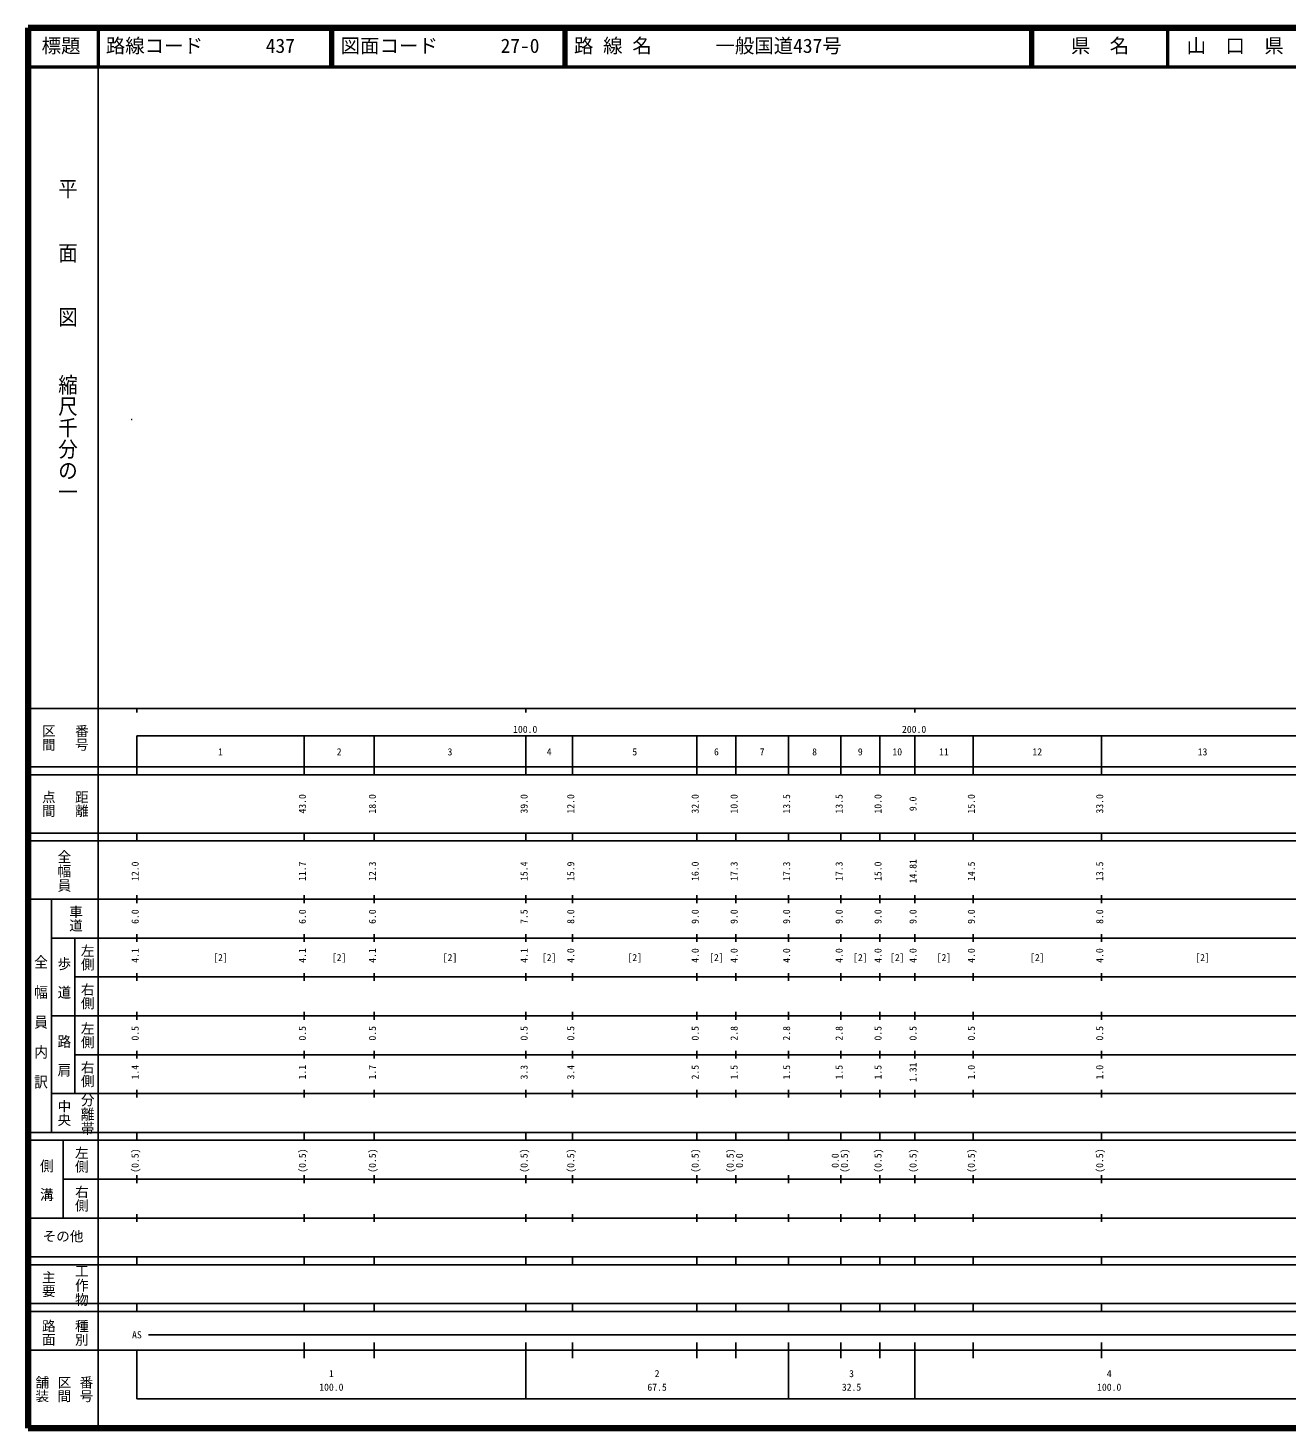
# Model space of a CAD drawing. Units: millimetres on the paper. Extents: x 40 to 680, y 20 to 380.
# Drawn here: x 40 to 363.7, y 20 to 380 of the extents above; entities that cross this region are included whole.
import ezdxf
from ezdxf.enums import TextEntityAlignment as Align

# ---------------------------------------------------------------- set-up
doc = ezdxf.new("R2010")
doc.units = ezdxf.units.MM
for name, color, linetype, lineweight in [('M-OTRS', 6, 'Continuous', 25), ('M-TTL', 2, 'Continuous', 140), ('M-TTL-BAND', 7, 'Continuous', 25), ('M-TTL-LINE', 7, 'Continuous', 50)]:
    doc.layers.add(name, color=color, linetype=linetype, lineweight=lineweight)
doc.layers.add('M-TTL-TXT', color=7, linetype='Continuous')
doc.styles.add('@ＭＳ ゴシック', font='')
doc.styles.add('ＭＳ ゴシック', font='')
doc.styles.get('@ＭＳ ゴシック').set_extended_font_data('@MS Gothic')
doc.styles.get('ＭＳ ゴシック').set_extended_font_data('MS Gothic')

msp = doc.modelspace()

# ---------------------------------------------------------------- linework, layer by layer
at = {"layer": 'M-OTRS'}
for radius in [0.0313, 0.025, 0.0188, 0.0125, 0.0063]:
    msp.add_circle((66.676, 279.326), radius, dxfattribs=at)
at = {"layer": 'M-TTL'}
for p, q in [((40, 380), (40, 20)), ((680, 380), (40, 380)), ((40, 20), (680, 20))]:
    msp.add_line(p, q, dxfattribs=at)
at = {"layer": 'M-TTL-BAND'}
for p, q in [((58, 370), (58, 20)), ((40, 205), (579, 205)), ((68, 205), (68, 204)), ((168, 205), (168, 204)), ((268, 205), (268, 204)), ((68, 198), (579, 198)), ((68, 198), (68, 188)), ((111, 188), (111, 198)), ((129, 188), (129, 198)), ((168, 188), (168, 198)), ((180, 188), (180, 198)), ((212, 188), (212, 198)), ((222, 188), (222, 198)), ((235.5, 188), (235.5, 198)), ((249, 188), (249, 198)), ((259, 188), (259, 198)), ((268, 188), (268, 198)), ((283, 188), (283, 198)), ((316, 188), (316, 198)), ((40, 190), (579, 190)), ((40, 188), (579, 188)), ((40, 173), (579, 173)), ((68, 171), (68, 173)), ((111, 171), (111, 173)), ((129, 171), (129, 173)), ((168, 171), (168, 173)), ((180, 171), (180, 173)), ((212, 171), (212, 173)), ((222, 171), (222, 173)), ((235.5, 171), (235.5, 173)), ((249, 171), (249, 173)), ((259, 171), (259, 173)), ((268, 171), (268, 173)), ((283, 171), (283, 173)), ((316, 171), (316, 173)), ((40, 171), (579, 171)), ((40, 156), (579, 156)), ((46, 96), (46, 156)), ((68, 155), (68, 157)), ((111, 155), (111, 157)), ((129, 155), (129, 157)), ((168, 155), (168, 157)), ((180, 155), (180, 157)), ((212, 155), (212, 157)), ((222, 155), (222, 157)), ((235.5, 155), (235.5, 157)), ((249, 155), (249, 157)), ((259, 155), (259, 157)), ((268, 155), (268, 157)), ((283, 155), (283, 157)), ((316, 155), (316, 157)), ((46, 146), (579, 146)), ((52, 146), (52, 106)), ((68, 145), (68, 147)), ((111, 145), (111, 147)), ((129, 145), (129, 147)), ((168, 145), (168, 147)), ((180, 145), (180, 147)), ((212, 145), (212, 147)), ((222, 145), (222, 147)), ((235.5, 145), (235.5, 147)), ((249, 145), (249, 147)), ((259, 145), (259, 147)), ((268, 145), (268, 147)), ((283, 145), (283, 147)), ((316, 145), (316, 147)), ((68, 135), (68, 137)), ((111, 135), (111, 137)), ((129, 135), (129, 137)), ((168, 135), (168, 137)), ((180, 135), (180, 137)), ((212, 135), (212, 137)), ((222, 135), (222, 137)), ((235.5, 135), (235.5, 137)), ((249, 135), (249, 137)), ((259, 135), (259, 137)), ((268, 135), (268, 137)), ((283, 135), (283, 137)), ((316, 135), (316, 137)), ((52, 136), (579, 136)), ((46, 126), (579, 126)), ((68, 125), (68, 127)), ((111, 125), (111, 127)), ((129, 125), (129, 127)), ((168, 125), (168, 127)), ((180, 125), (180, 127)), ((212, 125), (212, 127)), ((222, 125), (222, 127)), ((235.5, 125), (235.5, 127)), ((249, 125), (249, 127)), ((259, 125), (259, 127)), ((268, 125), (268, 127)), ((283, 125), (283, 127)), ((316, 125), (316, 127)), ((52, 116), (579, 116)), ((68, 115), (68, 117)), ((111, 115), (111, 117)), ((129, 115), (129, 117)), ((168, 115), (168, 117)), ((180, 115), (180, 117)), ((212, 115), (212, 117)), ((222, 115), (222, 117)), ((235.5, 115), (235.5, 117)), ((249, 115), (249, 117)), ((259, 115), (259, 117)), ((268, 115), (268, 117)), ((283, 115), (283, 117)), ((316, 115), (316, 117)), ((46, 106), (579, 106)), ((68, 105), (68, 107)), ((111, 105), (111, 107)), ((129, 105), (129, 107)), ((168, 105), (168, 107)), ((180, 105), (180, 107)), ((212, 105), (212, 107)), ((222, 105), (222, 107)), ((235.5, 105), (235.5, 107)), ((249, 105), (249, 107)), ((259, 105), (259, 107)), ((268, 105), (268, 107)), ((283, 105), (283, 107)), ((316, 105), (316, 107)), ((40, 96), (579, 96)), ((40, 94), (579, 94)), ((49, 94), (49, 74)), ((68, 94), (68, 96)), ((111, 94), (111, 96)), ((129, 94), (129, 96)), ((168, 94), (168, 96)), ((180, 94), (180, 96)), ((212, 94), (212, 96)), ((222, 94), (222, 96)), ((235.5, 94), (235.5, 96)), ((249, 94), (249, 96)), ((259, 94), (259, 96)), ((268, 94), (268, 96)), ((283, 94), (283, 96)), ((316, 94), (316, 96)), ((49, 84), (579, 84)), ((68, 83), (68, 85)), ((111, 83), (111, 85)), ((129, 83), (129, 85)), ((168, 83), (168, 85)), ((180, 83), (180, 85)), ((212, 83), (212, 85)), ((222, 83), (222, 85)), ((235.5, 83), (235.5, 85)), ((249, 83), (249, 85)), ((259, 83), (259, 85)), ((268, 83), (268, 85)), ((283, 83), (283, 85)), ((316, 83), (316, 85)), ((40, 74), (579, 74)), ((68, 73), (68, 75)), ((111, 73), (111, 75)), ((129, 73), (129, 75)), ((168, 73), (168, 75)), ((180, 73), (180, 75)), ((212, 73), (212, 75)), ((222, 73), (222, 75)), ((235.5, 73), (235.5, 75)), ((249, 73), (249, 75)), ((259, 73), (259, 75)), ((268, 73), (268, 75)), ((283, 73), (283, 75)), ((316, 73), (316, 75)), ((40, 64), (579, 64)), ((40, 62), (579, 62)), ((68, 62), (68, 64)), ((111, 62), (111, 64)), ((129, 62), (129, 64)), ((168, 62), (168, 64)), ((180, 62), (180, 64)), ((212, 62), (212, 64)), ((222, 62), (222, 64)), ((235.5, 62), (235.5, 64)), ((249, 62), (249, 64)), ((259, 62), (259, 64)), ((268, 62), (268, 64)), ((283, 62), (283, 64)), ((316, 62), (316, 64)), ((40, 52), (579, 52)), ((68, 50), (68, 52)), ((111, 50), (111, 52)), ((129, 50), (129, 52)), ((168, 50), (168, 52)), ((180, 50), (180, 52)), ((212, 50), (212, 52)), ((222, 50), (222, 52)), ((235.5, 50), (235.5, 52)), ((249, 50), (249, 52)), ((259, 50), (259, 52)), ((268, 50), (268, 52)), ((283, 50), (283, 52)), ((316, 50), (316, 52)), ((40, 50), (579, 50)), ((71, 44), (565, 44)), ((40, 40), (579, 40)), ((68, 40), (68, 27.5)), ((111, 38), (111, 42)), ((129, 38), (129, 42)), ((168, 27.5), (168, 42)), ((180, 38), (180, 42)), ((212, 38), (212, 42)), ((222, 38), (222, 42)), ((235.5, 27.5), (235.5, 42)), ((249, 38), (249, 42)), ((259, 38), (259, 42)), ((268, 27.5), (268, 42)), ((283, 38), (283, 42)), ((316, 38), (316, 42)), ((68, 27.5), (579, 27.5))]:
    msp.add_line(p, q, dxfattribs=at)
at = {"layer": 'M-TTL-LINE'}
for p, q in [((58, 380), (58, 370)), ((117.75, 380), (117.75, 370)), ((118.25, 380), (118.25, 370)), ((177.75, 380), (177.75, 370)), ((178.25, 380), (178.25, 370)), ((297.75, 380), (297.75, 370)), ((298.25, 380), (298.25, 370)), ((333, 380), (333, 370)), ((40, 370), (680, 370))]:
    msp.add_line(p, q, dxfattribs=at)

# ---------------------------------------------------------------- texts
at = {"layer": 'M-TTL-BAND', "style": '@ＭＳ ゴシック'}
for s, height, width, p in [('平\u3000\u3000面\u3000\u3000図', 3.666, 1.1, (47.277, 341.475)), ('縮尺千分の一', 3.666, 1.1, (47.277, 291.03)), ('全幅員', 2.566, 1.05, (47.25, 168.75)), ('全\u3000幅\u3000員\u3000内\u3000訳', 2.566, 1.1, (41.25, 141.75)), ('歩\u3000道', 2.566, 1.05, (47.25, 141.25)), ('路\u3000肩', 2.566, 1.05, (47.25, 121.25)), ('分離帯', 2.566, 1.05, (53.25, 106.25)), ('側\u3000溝', 2.566, 1.05, (42.75, 89.25)), ('工作物', 2.566, 1.05, (51.75, 62.25))]:
    msp.add_text(s, height=height, rotation=270, dxfattribs=dict(at, width=width)).set_placement(p, align=Align.BOTTOM_LEFT)
at = {"layer": 'M-TTL-BAND'}
for s, height, rotation, style, p in [('区間', 2.566, 270, '@ＭＳ ゴシック', (43.25, 201)), ('番号', 2.566, 270, '@ＭＳ ゴシック', (51.75, 201)), ('点間', 2.566, 270, '@ＭＳ ゴシック', (43.25, 184)), ('距離', 2.566, 270, '@ＭＳ ゴシック', (51.75, 184)), ('43.0', 1.833, 90, 'ＭＳ ゴシック', (112, 178)), ('18.0', 1.833, 90, 'ＭＳ ゴシック', (130, 178)), ('39.0', 1.833, 90, 'ＭＳ ゴシック', (169, 178)), ('12.0', 1.833, 90, 'ＭＳ ゴシック', (181, 178)), ('32.0', 1.833, 90, 'ＭＳ ゴシック', (213, 178)), ('10.0', 1.833, 90, 'ＭＳ ゴシック', (223, 178)), ('13.5', 1.833, 90, 'ＭＳ ゴシック', (236.5, 178)), ('13.5', 1.833, 90, 'ＭＳ ゴシック', (250, 178)), ('10.0', 1.833, 90, 'ＭＳ ゴシック', (260, 178)), ('9.0', 1.833, 90, 'ＭＳ ゴシック', (269, 178.625)), ('15.0', 1.833, 90, 'ＭＳ ゴシック', (284, 178)), ('33.0', 1.833, 90, 'ＭＳ ゴシック', (317, 178)), ('14.81', 1.833, 90, 'ＭＳ ゴシック', (269, 160.049)), ('12.0', 1.833, 90, 'ＭＳ ゴシック', (69, 160.674)), ('11.7', 1.833, 90, 'ＭＳ ゴシック', (112, 160.674)), ('12.3', 1.833, 90, 'ＭＳ ゴシック', (130, 160.674)), ('15.4', 1.833, 90, 'ＭＳ ゴシック', (169, 160.674)), ('15.9', 1.833, 90, 'ＭＳ ゴシック', (181, 160.674)), ('16.0', 1.833, 90, 'ＭＳ ゴシック', (213, 160.674)), ('17.3', 1.833, 90, 'ＭＳ ゴシック', (223, 160.674)), ('17.3', 1.833, 90, 'ＭＳ ゴシック', (236.5, 160.674)), ('17.3', 1.833, 90, 'ＭＳ ゴシック', (250, 160.674)), ('15.0', 1.833, 90, 'ＭＳ ゴシック', (260, 160.674)), ('14.5', 1.833, 90, 'ＭＳ ゴシック', (284, 160.674)), ('13.5', 1.833, 90, 'ＭＳ ゴシック', (317, 160.674)), ('車道', 2.566, 270, '@ＭＳ ゴシック', (50.25, 154.5)), ('6.0', 1.833, 90, 'ＭＳ ゴシック', (69, 149.625)), ('6.0', 1.833, 90, 'ＭＳ ゴシック', (112, 149.625)), ('6.0', 1.833, 90, 'ＭＳ ゴシック', (130, 149.625)), ('7.5', 1.833, 90, 'ＭＳ ゴシック', (169, 149.625)), ('8.0', 1.833, 90, 'ＭＳ ゴシック', (181, 149.625)), ('9.0', 1.833, 90, 'ＭＳ ゴシック', (213, 149.625)), ('9.0', 1.833, 90, 'ＭＳ ゴシック', (223, 149.625)), ('9.0', 1.833, 90, 'ＭＳ ゴシック', (236.5, 149.625)), ('9.0', 1.833, 90, 'ＭＳ ゴシック', (250, 149.625)), ('9.0', 1.833, 90, 'ＭＳ ゴシック', (260, 149.625)), ('9.0', 1.833, 90, 'ＭＳ ゴシック', (269, 149.625)), ('9.0', 1.833, 90, 'ＭＳ ゴシック', (284, 149.625)), ('8.0', 1.833, 90, 'ＭＳ ゴシック', (317, 149.625)), ('左側', 2.566, 270, '@ＭＳ ゴシック', (53.25, 144.5)), ('4.1', 1.833, 90, 'ＭＳ ゴシック', (69, 139.625)), ('4.1', 1.833, 90, 'ＭＳ ゴシック', (112, 139.625)), ('4.1', 1.833, 90, 'ＭＳ ゴシック', (130, 139.625)), ('4.1', 1.833, 90, 'ＭＳ ゴシック', (169, 139.625)), ('4.0', 1.833, 90, 'ＭＳ ゴシック', (181, 139.625)), ('4.0', 1.833, 90, 'ＭＳ ゴシック', (213, 139.625)), ('4.0', 1.833, 90, 'ＭＳ ゴシック', (223, 139.625)), ('4.0', 1.833, 90, 'ＭＳ ゴシック', (236.5, 139.625)), ('4.0', 1.833, 90, 'ＭＳ ゴシック', (250, 139.625)), ('4.0', 1.833, 90, 'ＭＳ ゴシック', (260, 139.625)), ('4.0', 1.833, 90, 'ＭＳ ゴシック', (269, 139.625)), ('4.0', 1.833, 90, 'ＭＳ ゴシック', (284, 139.625)), ('4.0', 1.833, 90, 'ＭＳ ゴシック', (317, 139.625)), ('右側', 2.566, 270, '@ＭＳ ゴシック', (53.25, 134.5)), ('左側', 2.566, 270, '@ＭＳ ゴシック', (53.25, 124.5)), ('0.5', 1.833, 90, 'ＭＳ ゴシック', (69, 119.625)), ('0.5', 1.833, 90, 'ＭＳ ゴシック', (112, 119.625)), ('0.5', 1.833, 90, 'ＭＳ ゴシック', (130, 119.625)), ('0.5', 1.833, 90, 'ＭＳ ゴシック', (169, 119.625)), ('0.5', 1.833, 90, 'ＭＳ ゴシック', (181, 119.625)), ('0.5', 1.833, 90, 'ＭＳ ゴシック', (213, 119.625)), ('2.8', 1.833, 90, 'ＭＳ ゴシック', (223, 119.625)), ('2.8', 1.833, 90, 'ＭＳ ゴシック', (236.5, 119.625)), ('2.8', 1.833, 90, 'ＭＳ ゴシック', (250, 119.625)), ('0.5', 1.833, 90, 'ＭＳ ゴシック', (260, 119.625)), ('0.5', 1.833, 90, 'ＭＳ ゴシック', (269, 119.625)), ('0.5', 1.833, 90, 'ＭＳ ゴシック', (284, 119.625)), ('0.5', 1.833, 90, 'ＭＳ ゴシック', (317, 119.625)), ('右側', 2.566, 270, '@ＭＳ ゴシック', (53.25, 114.5)), ('1.4', 1.833, 90, 'ＭＳ ゴシック', (69, 109.625)), ('1.1', 1.833, 90, 'ＭＳ ゴシック', (112, 109.625)), ('1.7', 1.833, 90, 'ＭＳ ゴシック', (130, 109.625)), ('3.3', 1.833, 90, 'ＭＳ ゴシック', (169, 109.625)), ('3.4', 1.833, 90, 'ＭＳ ゴシック', (181, 109.625)), ('2.5', 1.833, 90, 'ＭＳ ゴシック', (213, 109.625)), ('1.5', 1.833, 90, 'ＭＳ ゴシック', (223, 109.625)), ('1.5', 1.833, 90, 'ＭＳ ゴシック', (236.5, 109.625)), ('1.5', 1.833, 90, 'ＭＳ ゴシック', (250, 109.625)), ('1.5', 1.833, 90, 'ＭＳ ゴシック', (260, 109.625)), ('1.31', 1.833, 90, 'ＭＳ ゴシック', (269, 109)), ('1.0', 1.833, 90, 'ＭＳ ゴシック', (284, 109.625)), ('1.0', 1.833, 90, 'ＭＳ ゴシック', (317, 109.625)), ('中央', 2.566, 270, '@ＭＳ ゴシック', (47.25, 104.5)), ('左側', 2.566, 270, '@ＭＳ ゴシック', (51.75, 92.5)), ('(0.5)', 1.833, 90, 'ＭＳ ゴシック', (69, 85.639)), ('(0.5)', 1.833, 90, 'ＭＳ ゴシック', (112, 85.639)), ('(0.5)', 1.833, 90, 'ＭＳ ゴシック', (130, 85.639)), ('(0.5)', 1.833, 90, 'ＭＳ ゴシック', (169, 85.639)), ('(0.5)', 1.833, 90, 'ＭＳ ゴシック', (181, 85.639)), ('(0.5)', 1.833, 90, 'ＭＳ ゴシック', (213, 85.639)), ('(0.5)', 1.833, 90, 'ＭＳ ゴシック', (222, 85.639)), ('0.0', 1.833, 90, 'ＭＳ ゴシック', (224.37, 86.889)), ('0.0', 1.833, 90, 'ＭＳ ゴシック', (249, 86.889)), ('(0.5)', 1.833, 90, 'ＭＳ ゴシック', (251.37, 85.639)), ('(0.5)', 1.833, 90, 'ＭＳ ゴシック', (260, 85.639)), ('(0.5)', 1.833, 90, 'ＭＳ ゴシック', (269, 85.639)), ('(0.5)', 1.833, 90, 'ＭＳ ゴシック', (284, 85.639)), ('(0.5)', 1.833, 90, 'ＭＳ ゴシック', (317, 85.639)), ('右側', 2.566, 270, '@ＭＳ ゴシック', (51.75, 82.5)), ('主要', 2.566, 270, '@ＭＳ ゴシック', (43.25, 60.5)), ('路面', 2.566, 270, '@ＭＳ ゴシック', (43.25, 48)), ('種別', 2.566, 270, '@ＭＳ ゴシック', (51.75, 48)), ('舗装', 2.566, 270, '@ＭＳ ゴシック', (41.583, 33.5)), ('区間', 2.566, 270, '@ＭＳ ゴシック', (47.25, 33.5)), ('番号', 2.566, 270, '@ＭＳ ゴシック', (52.917, 33.5))]:
    msp.add_text(s, height=height, rotation=rotation, dxfattribs=dict(at, style=style)).set_placement(p, align=Align.BOTTOM_LEFT)
at = {"layer": 'M-TTL-BAND', "style": 'ＭＳ ゴシック'}
for s, height, p in [('100.0', 1.833, (164.719, 198.195)), ('200.0', 1.833, (264.719, 198.195)), ('1', 1.833, (88.875, 192.405)), ('2', 1.833, (119.375, 192.405)), ('3', 1.833, (147.875, 192.405)), ('4', 1.833, (173.375, 192.405)), ('5', 1.833, (195.375, 192.405)), ('6', 1.833, (216.375, 192.405)), ('7', 1.833, (228.125, 192.405)), ('8', 1.833, (241.625, 192.405)), ('9', 1.833, (253.375, 192.405)), ('10', 1.833, (262.25, 192.405)), ('11', 1.833, (274.25, 192.405)), ('12', 1.833, (298.25, 192.405)), ('13', 1.833, (340.75, 192.405)), ('[2]', 1.833, (87.625, 139.5)), ('[2]', 1.833, (118.125, 139.5)), ('[2]', 1.833, (146.625, 139.5)), ('[2]', 1.833, (172.125, 139.5)), ('[2]', 1.833, (194.125, 139.5)), ('[2]', 1.833, (215.125, 139.5)), ('[2]', 1.833, (252.125, 139.5)), ('[2]', 1.833, (261.625, 139.5)), ('[2]', 1.833, (273.625, 139.5)), ('[2]', 1.833, (297.625, 139.5)), ('[2]', 1.833, (340.125, 139.5)), ('その他', 2.566, (43.75, 67.25)), ('AS', 1.833, (66.75, 42.5)), ('1', 1.833, (117.375, 32.523)), ('2', 1.833, (201.125, 32.523)), ('3', 1.833, (251.125, 32.523)), ('4', 1.833, (317.375, 32.523)), ('100.0', 1.833, (114.875, 29.033)), ('67.5', 1.833, (199.25, 29.033)), ('32.5', 1.833, (249.25, 29.033)), ('100.0', 1.833, (314.875, 29.033))]:
    msp.add_text(s, height=height, dxfattribs=at).set_placement(p, align=Align.BOTTOM_LEFT)
at = {"layer": 'M-TTL-TXT', "style": 'ＭＳ ゴシック'}
for s, p in [('標題', (43.5, 372.5)), ('路線コード', (60, 372.5)), ('437', (101.142, 372.5)), ('図面コード', (120.38, 372.5)), ('27-0', (161.521, 372.5)), ('路 線 名', (180.38, 372.5)), ('一般国道437号', (216.734, 372.5)), ('県\u3000名', (308.125, 372.5)), ('山\u3000口\u3000県', (337.875, 372.5))]:
    msp.add_text(s, height=3.666, dxfattribs=at).set_placement(p, align=Align.BOTTOM_LEFT)

doc.saveas('drawing.dxf')
